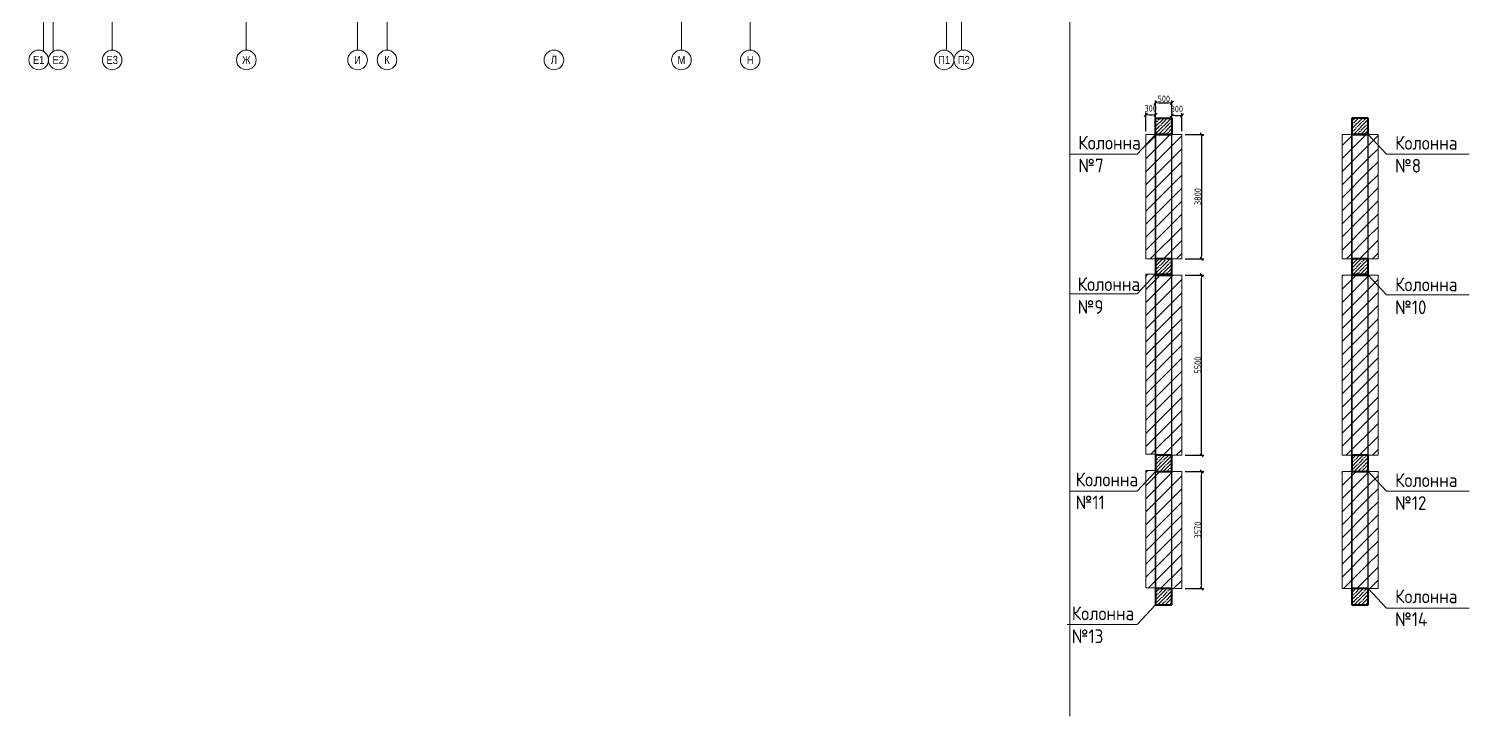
# Model space of a CAD drawing. Header units: millimetres. Extents: x -24360 to 609566, y -391049 to 148426.
# Drawn here: x 512162 to 556187, y -51381 to -30381 of the extents above; entities that cross this region are included whole.
import ezdxf
from ezdxf.enums import TextEntityAlignment as Align

# ---------------------------------------------------------------- set-up
doc = ezdxf.new("R2010")
doc.units = ezdxf.units.MM
doc.linetypes.add('CENTER2', pattern=[28.575, 19.05, -3.175, 3.175, -3.175])
doc.linetypes.add('HIDDEN2', pattern=[4.7625, 3.175, -1.5875])
doc.layers.get('Defpoints').update_dxf_attribs({"color": 140})
for name, color, linetype, lineweight in [('АР_Колонны', 70, 'Continuous', 30), ('АР_Стены ЖБ', 7, 'Continuous', 30), ('АР_Штриховка', 8, 'Continuous', 0), ('основной', 250, 'Continuous', 15), ('осново', 7, 'Continuous', 30), ('Потолок штриховка', 200, 'Continuous', 15), ('Размеры', 7, 'Continuous', 15), ('Уголки', 1, 'Continuous', 30)]:
    doc.layers.add(name, color=color, linetype=linetype, lineweight=lineweight)
doc.layers.add('АР_Оси_РД_100', color=7, linetype='Continuous', lineweight=0, true_color=0x525252)
doc.layers.add('КР_Балки-0.5', color=60, linetype='Continuous', lineweight=50, plot=False)
doc.styles.add('style1', font='ARIALN.TTF')
doc.styles.add('ккк', font='isocpeur.ttf', dxfattribs={"width": 0.85, "oblique": 15})
doc.styles.add('СПДС', font='isocpeur.ttf', dxfattribs={"width": 0.9})
doc.dimstyles.new('Размера А3', dxfattribs={"dimtxt": 200, "dimasz": 100, "dimexe": 70, "dimexo": 100, "dimgap": 20, "dimtad": 1, "dimdec": 0, "dimrnd": 10, "dimzin": 0, "dimdsep": 46, "dimtxsty": 'СПДС', "dimblk": 'ARROWHEAD_6', "dimcen": 1, "dimclrd": 256, "dimclre": 256, "dimclrt": 256, "dimazin": 0, "dimtfac": 1, "dimtdec": 0, "dimtmove": 2, "dimatfit": 3, "dimfxl": 1, "dimtolj": 1, "dimtzin": 0, "dimarcsym": 0})
pattern_1 = [(45, (513250.58, -116557.25), (-112.2532, 112.2532), []), (45, (513362.83, -116557.25), (-112.2532, 112.2532), [198.4375, -39.6875, 0, -39.6875])]

# ---------------------------------------------------------------- blocks, each defined once
blk = doc.blocks.new('A-iden')
at = {"linetype": 'Continuous', "lineweight": 5}
blk.add_circle((0, -4), 3, dxfattribs=at)
at = {"color": 0, "linetype": 'Continuous', "lineweight": 20, "style": 'ккк', "width": 0.85}
blk.add_attdef('ID', text='', height=4, dxfattribs=at).set_placement((0.31, -3.85), align=Align.MIDDLE_CENTER)
blk = doc.blocks.new('ARROWHEAD_6')
at = {"color": 0, "linetype": 'Continuous'}
for p, q in [((0, 0), (-1, 0)), ((-0.5, -0.5), (0.5, 0.5))]:
    blk.add_line(p, q, dxfattribs=at)
blk = doc.blocks.new('*D1084')
at = {"layer": 'Defpoints', "color": 0, "lineweight": 15, "transparency": 16777216}
for p in [(547401, -43907), (548010, -43907), (547401, -47482)]:
    blk.add_point(p, dxfattribs=at)
at = {"layer": 'Размеры', "lineweight": -2, "transparency": 16777216}
for p, q in [((547501, -43907), (548080, -43907)), ((548010, -47382), (548010, -44007)), ((547501, -47482), (548080, -47482))]:
    blk.add_line(p, q, dxfattribs=at)
at = {"layer": 'Размеры', "lineweight": -2, "transparency": 16777216, "xscale": 100, "yscale": 100, "zscale": 100}
for p, rotation in [((548010, -43907), 90), ((548010, -47482), 270)]:
    blk.add_blockref('ARROWHEAD_6', p, dxfattribs=dict(at, rotation=rotation))
at = {"layer": 'Размеры', "transparency": 16777216, "insert": (547890, -45695), "char_height": 200, "attachment_point": 5, "rotation": 90, "style": 'СПДС'}
blk.add_mtext('\\A1;3570', dxfattribs=at)
blk = doc.blocks.new('*D1085')
at = {"layer": 'Defpoints', "color": 0, "lineweight": 15, "transparency": 16777216}
for p in [(547401, -37907), (548010, -37907), (547401, -43407)]:
    blk.add_point(p, dxfattribs=at)
at = {"layer": 'Размеры', "lineweight": -2, "transparency": 16777216}
for p, q in [((547501, -37907), (548080, -37907)), ((548010, -43307), (548010, -38007)), ((547501, -43407), (548080, -43407))]:
    blk.add_line(p, q, dxfattribs=at)
at = {"layer": 'Размеры', "lineweight": -2, "transparency": 16777216, "xscale": 100, "yscale": 100, "zscale": 100}
for p, rotation in [((548010, -37907), 90), ((548010, -43407), 270)]:
    blk.add_blockref('ARROWHEAD_6', p, dxfattribs=dict(at, rotation=rotation))
at = {"layer": 'Размеры', "transparency": 16777216, "insert": (547890, -40657), "char_height": 200, "attachment_point": 5, "rotation": 90, "style": 'СПДС'}
blk.add_mtext('\\A1;5500', dxfattribs=at)
blk = doc.blocks.new('*D1086')
at = {"layer": 'Defpoints', "color": 0, "lineweight": 15, "transparency": 16777216}
for p in [(547401, -33607), (547401, -37407), (548010, -37407)]:
    blk.add_point(p, dxfattribs=at)
at = {"layer": 'Размеры', "lineweight": -2, "transparency": 16777216}
for p, q in [((547501, -33607), (548080, -33607)), ((548010, -33707), (548010, -37307)), ((547501, -37407), (548080, -37407))]:
    blk.add_line(p, q, dxfattribs=at)
at = {"layer": 'Размеры', "lineweight": -2, "transparency": 16777216, "xscale": 100, "yscale": 100, "zscale": 100}
for p, rotation in [((548010, -33607), 90), ((548010, -37407), 270)]:
    blk.add_blockref('ARROWHEAD_6', p, dxfattribs=dict(at, rotation=rotation))
at = {"layer": 'Размеры', "transparency": 16777216, "insert": (547890, -35507), "char_height": 200, "attachment_point": 5, "rotation": 90, "style": 'СПДС'}
blk.add_mtext('\\A1;3800', dxfattribs=at)
blk = doc.blocks.new('*D1087')
at = {"layer": 'Defpoints', "color": 0, "lineweight": 15, "transparency": 16777216}
for p in [(546601, -33010), (546301, -33607), (546601, -33607)]:
    blk.add_point(p, dxfattribs=at)
at = {"layer": 'Размеры', "lineweight": -2, "transparency": 16777216}
for p, q in [((546301, -33507), (546301, -32940)), ((546401, -33010), (546501, -33010)), ((546601, -33507), (546601, -32940))]:
    blk.add_line(p, q, dxfattribs=at)
at = {"layer": 'Размеры', "lineweight": -2, "transparency": 16777216, "xscale": 100, "yscale": 100, "zscale": 100, "rotation": 180}
blk.add_blockref('ARROWHEAD_6', (546301, -33010), dxfattribs=at)
at = {"layer": 'Размеры', "lineweight": -2, "transparency": 16777216, "xscale": 100, "yscale": 100, "zscale": 100}
blk.add_blockref('ARROWHEAD_6', (546601, -33010), dxfattribs=at)
at = {"layer": 'Размеры', "transparency": 16777216, "insert": (546451, -32810), "char_height": 200, "attachment_point": 5, "style": 'СПДС'}
blk.add_mtext('\\A1;300', dxfattribs=at)
blk = doc.blocks.new('*D1088')
at = {"layer": 'Defpoints', "color": 0, "lineweight": 15, "transparency": 16777216}
for p in [(547101, -32640), (546601, -33107), (547101, -33107)]:
    blk.add_point(p, dxfattribs=at)
at = {"layer": 'Размеры', "lineweight": -2, "transparency": 16777216}
for p, q in [((546601, -33007), (546601, -32570)), ((547101, -33007), (547101, -32570)), ((546701, -32640), (547001, -32640))]:
    blk.add_line(p, q, dxfattribs=at)
at = {"layer": 'Размеры', "lineweight": -2, "transparency": 16777216, "xscale": 100, "yscale": 100, "zscale": 100, "rotation": 180}
blk.add_blockref('ARROWHEAD_6', (546601, -32640), dxfattribs=at)
at = {"layer": 'Размеры', "lineweight": -2, "transparency": 16777216, "xscale": 100, "yscale": 100, "zscale": 100}
blk.add_blockref('ARROWHEAD_6', (547101, -32640), dxfattribs=at)
at = {"layer": 'Размеры', "transparency": 16777216, "insert": (546851, -32520), "char_height": 200, "attachment_point": 5, "style": 'СПДС'}
blk.add_mtext('\\A1;500', dxfattribs=at)
blk = doc.blocks.new('*D1089')
at = {"layer": 'Defpoints', "color": 0, "lineweight": 15, "transparency": 16777216}
for p in [(547401, -33030), (547101, -33607), (547401, -33607)]:
    blk.add_point(p, dxfattribs=at)
at = {"layer": 'Размеры', "lineweight": -2, "transparency": 16777216}
for p, q in [((547101, -33507), (547101, -32960)), ((547401, -33507), (547401, -32960)), ((547201, -33030), (547301, -33030))]:
    blk.add_line(p, q, dxfattribs=at)
at = {"layer": 'Размеры', "lineweight": -2, "transparency": 16777216, "xscale": 100, "yscale": 100, "zscale": 100, "rotation": 180}
blk.add_blockref('ARROWHEAD_6', (547101, -33030), dxfattribs=at)
at = {"layer": 'Размеры', "lineweight": -2, "transparency": 16777216, "xscale": 100, "yscale": 100, "zscale": 100}
blk.add_blockref('ARROWHEAD_6', (547401, -33030), dxfattribs=at)
at = {"layer": 'Размеры', "transparency": 16777216, "insert": (547251, -32830), "char_height": 200, "attachment_point": 5, "style": 'СПДС'}
blk.add_mtext('\\A1;300', dxfattribs=at)

msp = doc.modelspace()

# ---------------------------------------------------------------- hatches: boundary and pattern name
h = msp.add_hatch()
h.set_pattern_fill('ANSI31', color=3, scale=89)
h.paths.add_polyline_path([(546600.575, -33607.25), (546300.575, -33607.25), (546300.575, -37407.25), (546600.575, -37407.25)])
h.paths.add_polyline_path([(547100.575, -33607.25), (546600.575, -33607.25), (546600.575, -37407.25), (547100.575, -37407.25)])
h.paths.add_polyline_path([(547400.575, -33607.25), (547100.575, -33607.25), (547100.575, -37407.25), (547400.575, -37407.25)])
h.paths.add_polyline_path([(546600.575, -37880.332), (546300.575, -37880.332), (546300.575, -43380.332), (546600.575, -43380.332)])
h.paths.add_polyline_path([(547100.575, -37907.25), (546600.575, -37907.25), (546600.575, -43407.25), (547100.575, -43407.25)])
h.paths.add_polyline_path([(547400.575, -37907.25), (547100.575, -37907.25), (547100.575, -43407.25), (547400.575, -43407.25)])
h.paths.add_polyline_path([(546600.575, -43880.332), (546300.575, -43880.332), (546300.575, -47455.332), (546600.575, -47455.332)])
h.paths.add_polyline_path([(547100.575, -43907.25), (546600.575, -43907.25), (546600.575, -47482.25), (547100.575, -47482.25)])
h.paths.add_polyline_path([(547400.575, -43907.25), (547100.575, -43907.25), (547100.575, -47482.25), (547400.575, -47482.25)])
h.paths.add_polyline_path([(552600.576, -43907.25), (552300.575, -43907.25), (552300.575, -47482.25), (552600.576, -47482.25)])
h.paths.add_polyline_path([(553100.575, -43907.25), (552600.576, -43907.25), (552600.576, -47482.25), (553100.575, -47482.25)])
h.paths.add_polyline_path([(553400.576, -43907.25), (553100.576, -43907.25), (553100.576, -47482.25), (553400.576, -47482.25)])
h.paths.add_polyline_path([(552600.576, -37907.25), (552300.576, -37907.25), (552300.576, -43407.25), (552600.576, -43407.25)])
h.paths.add_polyline_path([(553100.576, -37907.25), (552600.576, -37907.25), (552600.576, -43407.25), (553100.576, -43407.25)])
h.paths.add_polyline_path([(553400.576, -37907.25), (553100.576, -37907.25), (553100.576, -43407.25), (553400.576, -43407.25)])
h.paths.add_polyline_path([(552600.576, -33607.25), (552300.576, -33607.25), (552300.576, -37407.25), (552600.576, -37407.25)])
h.paths.add_polyline_path([(553100.572, -33607.25), (552600.576, -33607.25), (552600.576, -37407.25), (553100.572, -37407.25)])
h.paths.add_polyline_path([(553400.576, -33607.25), (553100.576, -33607.25), (553100.576, -37407.25), (553400.576, -37407.25)])
at = {"layer": 'АР_Штриховка', "linetype": 'Continuous', "lineweight": 5, "true_color": 0x000000}
h = msp.add_hatch(dxfattribs=at)
h.set_pattern_fill('ANSI35', color=18, scale=25, style=0)
h.set_pattern_definition(pattern_1)
h.paths.add_polyline_path([(547100.575, -33107.25), (547100.575, -33607.25), (546600.575, -33607.25), (546600.575, -33107.25)], flags=0)
h = msp.add_hatch(dxfattribs=at)
h.set_pattern_fill('ANSI35', color=18, scale=25, style=0)
h.set_pattern_definition(pattern_1)
h.paths.add_polyline_path([(552600.576, -33607.25), (553100.576, -33607.25), (553100.576, -33107.25), (552600.576, -33107.25)], flags=0)
h = msp.add_hatch(dxfattribs=at)
h.set_pattern_fill('ANSI35', color=18, scale=25, style=0)
h.set_pattern_definition(pattern_1)
h.paths.add_polyline_path([(546600.575, -37907.25), (547100.575, -37907.25), (547100.575, -37407.25), (546600.575, -37407.25)], flags=0)
h = msp.add_hatch(dxfattribs=at)
h.set_pattern_fill('ANSI35', color=18, scale=25, style=0)
h.set_pattern_definition(pattern_1)
h.paths.add_polyline_path([(552600.576, -37907.25), (553100.576, -37907.25), (553100.576, -37407.25), (552600.576, -37407.25)], flags=0)
h = msp.add_hatch(dxfattribs=at)
h.set_pattern_fill('ANSI35', color=18, scale=25, style=0)
h.set_pattern_definition(pattern_1)
h.paths.add_polyline_path([(546600.575, -43907.25), (547100.575, -43907.25), (547100.575, -43407.25), (546600.575, -43407.25)], flags=0)
h = msp.add_hatch(dxfattribs=at)
h.set_pattern_fill('ANSI35', color=18, scale=25, style=0)
h.set_pattern_definition(pattern_1)
h.paths.add_polyline_path([(552600.576, -43907.25), (553100.576, -43907.25), (553100.576, -43407.25), (552600.576, -43407.25)], flags=0)
h = msp.add_hatch(dxfattribs=at)
h.set_pattern_fill('ANSI35', color=18, scale=25, style=0)
h.set_pattern_definition([(45, (507250.58, -120632.25), (-112.2532, 112.2532), []), (45, (507362.83, -120632.25), (-112.2532, 112.2532), [198.4375, -39.6875, 0, -39.6875])])
h.paths.add_polyline_path([(546600.575, -47982.25), (547100.575, -47982.25), (547100.575, -47482.25), (546600.575, -47482.25)], flags=0)
h = msp.add_hatch(dxfattribs=at)
h.set_pattern_fill('ANSI35', color=18, scale=25, style=0)
h.set_pattern_definition([(45, (513250.58, -120632.25), (-112.2532, 112.2532), []), (45, (513362.83, -120632.25), (-112.2532, 112.2532), [198.4375, -39.6875, 0, -39.6875])])
h.paths.add_polyline_path([(552600.576, -47982.25), (553100.576, -47982.25), (553100.576, -47482.25), (552600.576, -47482.25)], flags=0)

# ---------------------------------------------------------------- linework, layer by layer
at = {"layer": 'АР_Колонны', "color": 18, "linetype": 'HIDDEN2', "lineweight": 25, "true_color": 0x000000}
for p, q in [((546600.575, -33107.25), (547100.575, -33107.25)), ((546600.575, -33607.25), (546600.575, -33107.25)), ((547100.575, -33107.25), (547100.575, -33607.25)), ((552600.576, -33107.25), (553100.576, -33107.25)), ((552600.576, -33607.25), (552600.576, -33107.25)), ((553100.576, -33107.25), (553100.576, -33607.25)), ((547100.575, -33607.25), (546600.575, -33607.25)), ((553100.576, -33607.25), (552600.576, -33607.25)), ((546600.575, -37407.25), (547100.575, -37407.25)), ((546600.575, -37907.25), (546600.575, -37407.25)), ((547100.575, -37407.25), (547100.575, -37907.25)), ((552600.576, -37407.25), (553100.576, -37407.25)), ((552600.576, -37907.25), (552600.576, -37407.25)), ((553100.576, -37407.25), (553100.576, -37907.25)), ((547100.575, -37907.25), (546600.575, -37907.25)), ((553100.576, -37907.25), (552600.576, -37907.25)), ((546600.575, -43407.25), (547100.575, -43407.25)), ((546600.575, -43907.25), (546600.575, -43407.25)), ((547100.575, -43407.25), (547100.575, -43907.25)), ((552600.576, -43407.25), (553100.576, -43407.25)), ((552600.576, -43907.25), (552600.576, -43407.25)), ((553100.576, -43407.25), (553100.576, -43907.25)), ((547100.575, -43907.25), (546600.575, -43907.25)), ((553100.576, -43907.25), (552600.576, -43907.25)), ((546600.575, -47482.25), (547100.575, -47482.25)), ((546600.575, -47982.25), (546600.575, -47482.25)), ((547100.575, -47482.25), (547100.575, -47982.25)), ((552600.576, -47482.25), (553100.576, -47482.25)), ((552600.576, -47982.25), (552600.576, -47482.25)), ((553100.576, -47482.25), (553100.576, -47982.25)), ((547100.575, -47982.25), (546600.575, -47982.25)), ((553100.576, -47982.25), (552600.576, -47982.25))]:
    msp.add_line(p, q, dxfattribs=at)
at = {"layer": 'АР_Колонны', "color": 18, "linetype": 'Continuous', "lineweight": 30, "true_color": 0x000000}
for p, q in [((546600.575, -33107.25), (546600.575, -33607.25)), ((547100.575, -33107.25), (546600.575, -33107.25)), ((547100.575, -33607.25), (547100.575, -33107.25)), ((553100.576, -33107.25), (552600.576, -33107.25)), ((552600.576, -33107.25), (552600.576, -33607.25)), ((553100.576, -33607.25), (553100.576, -33107.25)), ((546600.575, -33607.25), (547100.575, -33607.25)), ((552600.576, -33607.25), (553100.576, -33607.25)), ((547100.575, -37407.25), (546600.575, -37407.25)), ((546600.575, -37407.25), (546600.575, -37907.25)), ((547100.575, -37907.25), (547100.575, -37407.25)), ((553100.576, -37407.25), (552600.576, -37407.25)), ((552600.576, -37407.25), (552600.576, -37907.25)), ((553100.576, -37907.25), (553100.576, -37407.25)), ((546600.575, -37907.25), (547100.575, -37907.25)), ((552600.576, -37907.25), (553100.576, -37907.25)), ((547100.575, -43407.25), (546600.575, -43407.25)), ((546600.575, -43407.25), (546600.575, -43907.25)), ((547100.575, -43907.25), (547100.575, -43407.25)), ((553100.576, -43407.25), (552600.576, -43407.25)), ((552600.576, -43407.25), (552600.576, -43907.25)), ((553100.576, -43907.25), (553100.576, -43407.25)), ((546600.575, -43907.25), (547100.575, -43907.25)), ((552600.576, -43907.25), (553100.576, -43907.25)), ((547100.575, -47482.25), (546600.575, -47482.25)), ((546600.575, -47482.25), (546600.575, -47982.25)), ((547100.575, -47982.25), (547100.575, -47482.25)), ((553100.576, -47482.25), (552600.576, -47482.25)), ((552600.576, -47482.25), (552600.576, -47982.25)), ((553100.576, -47982.25), (553100.576, -47482.25)), ((546600.575, -47982.25), (547100.575, -47982.25)), ((552600.576, -47982.25), (553100.576, -47982.25))]:
    msp.add_line(p, q, dxfattribs=at)
at = {"layer": 'АР_Оси_РД_100', "linetype": 'CENTER2'}
for p, q in [((514710.576, -31032.25), (514710.576, 11171.429)), ((518810.576, -31032.25), (518810.576, 11171.429)), ((522210.576, -31032.25), (522210.576, 11171.429)), ((532110.576, -31032.25), (532110.576, -3577.25)), ((534210.576, -31032.25), (534210.576, -3577.25))]:
    msp.add_line(p, q, dxfattribs=at)
for points in [[(512610.576, 11131.236), (512610.576, -31071.342)], [(512910.576, -31073.561), (512910.576, 11131.236)], [(523110.576, -31032.25), (523110.576, 11171.429)], [(540210.576, 11163.148), (540210.576, -31040.707)], [(540670.576, -31040.355), (540670.576, 11163.148)], [(528210.576, -31032.249), (528210.576, -31032.25)]]:
    msp.add_lwpolyline(points, dxfattribs=at)
at = {"layer": 'АР_Стены ЖБ', "color": 18, "linetype": 'Continuous', "lineweight": 40, "true_color": 0x000000}
for p, q in [((546600.575, -33607.25), (546600.575, -33107.25)), ((546600.575, -33107.25), (547100.575, -33107.25)), ((547100.575, -33107.25), (547100.575, -33607.25)), ((553100.576, -33107.25), (552600.576, -33107.25)), ((552600.576, -33107.25), (552600.576, -33607.25)), ((553100.576, -33607.25), (553100.576, -33107.25)), ((547100.575, -33607.25), (546600.575, -33607.25)), ((552600.576, -33607.25), (553100.576, -33607.25)), ((547100.575, -37407.25), (546600.575, -37407.25)), ((546600.575, -37407.25), (546600.575, -37907.25)), ((547100.575, -37907.25), (547100.575, -37407.25)), ((553100.576, -37407.25), (552600.576, -37407.25)), ((552600.576, -37407.25), (552600.576, -37907.25)), ((553100.576, -37907.25), (553100.576, -37407.25)), ((546600.575, -37907.25), (547100.575, -37907.25)), ((552600.576, -37907.25), (553100.576, -37907.25)), ((547100.575, -43407.25), (546600.575, -43407.25)), ((546600.575, -43407.25), (546600.575, -43907.25)), ((547100.575, -43907.25), (547100.575, -43407.25)), ((553100.576, -43407.25), (552600.576, -43407.25)), ((552600.576, -43407.25), (552600.576, -43907.25)), ((553100.576, -43907.25), (553100.576, -43407.25)), ((546600.575, -43907.25), (547100.575, -43907.25)), ((552600.576, -43907.25), (553100.576, -43907.25)), ((547100.575, -47482.25), (546600.575, -47482.25)), ((546600.575, -47482.25), (546600.575, -47982.25)), ((547100.575, -47982.25), (547100.575, -47482.25)), ((553100.576, -47482.25), (552600.576, -47482.25)), ((552600.576, -47482.25), (552600.576, -47982.25)), ((553100.576, -47982.25), (553100.576, -47482.25)), ((546600.575, -47982.25), (547100.575, -47982.25)), ((552600.576, -47982.25), (553100.576, -47982.25))]:
    msp.add_line(p, q, dxfattribs=at)
at = {"layer": 'КР_Балки-0.5', "color": 18, "ltscale": 200, "true_color": 0x000000}
for p, q in [((546600.575, -33607.25), (547100.575, -33607.25)), ((546600.575, -33607.25), (547100.575, -33607.25)), ((552600.572, -33607.25), (553100.572, -33607.25)), ((552600.572, -33607.25), (553100.572, -33607.25))]:
    msp.add_line(p, q, dxfattribs=at)
at = {"layer": 'основной', "lineweight": 15}
for points in [[(543980.253, -9681.171), (543980.253, -51381.171)], [(546600.575, -33607.25), (546039.974, -34207.248), (543980.253, -34207.248)], [(553100.572, -33607.246), (553661.173, -34207.244), (556187.01, -34207.244)], [(546600.575, -37880.332), (546039.974, -38480.331), (543980.253, -38480.331)], [(553100.576, -37907.246), (553661.177, -38507.244), (556187.01, -38507.244)], [(546600.575, -43907.25), (546039.974, -44507.248), (543980.253, -44507.248)], [(553100.576, -43907.246), (553661.177, -44507.244), (556187.01, -44507.244)], [(553100.576, -47482.246), (553661.177, -48082.244), (556187.01, -48082.244)], [(546600.575, -47982.25), (546039.974, -48582.248), (543900.145, -48582.248)]]:
    msp.add_lwpolyline(points, dxfattribs=at)
at = {"layer": 'осново', "color": 18, "true_color": 0x000000}
for points in [[(546600.575, -37407.25), (547100.575, -37407.25), (547100.575, -33607.25), (546600.575, -33607.25)], [(552600.576, -37407.25), (553100.572, -37407.25), (553100.572, -33607.25), (552600.576, -33607.25)], [(546600.575, -43407.25), (547100.575, -43407.25), (547100.575, -37880.332), (546600.575, -37880.332)], [(552600.576, -43407.25), (553100.576, -43407.25), (553100.576, -37880.332), (552600.576, -37880.332)], [(546600.575, -47482.25), (547100.575, -47482.25), (547100.575, -43907.25), (546600.575, -43907.25)], [(552600.576, -47482.25), (553100.576, -47482.25), (553100.576, -43907.25), (552600.576, -43907.25)]]:
    msp.add_lwpolyline(points, close=True, dxfattribs=at)
at = {"layer": 'Потолок штриховка', "color": 18, "true_color": 0x000000}
for points in [[(546300.575, -37407.25), (546600.575, -37407.25), (546600.575, -33607.25), (546300.575, -33607.25)], [(547100.575, -37407.25), (547400.575, -37407.25), (547400.575, -33607.25), (547100.575, -33607.25)], [(552300.576, -37407.25), (552600.576, -37407.25), (552600.576, -33607.25), (552300.576, -33607.25)], [(553100.576, -37407.25), (553400.576, -37407.25), (553400.576, -33607.25), (553100.576, -33607.25)], [(546300.575, -43380.332), (546600.575, -43380.332), (546600.575, -37880.332), (546300.575, -37880.332)], [(547100.575, -43407.25), (547400.575, -43407.25), (547400.575, -37907.25), (547100.575, -37907.25)], [(552300.576, -43407.25), (552600.576, -43407.25), (552600.576, -37907.25), (552300.576, -37907.25)], [(553100.576, -43407.25), (553400.576, -43407.25), (553400.576, -37907.25), (553100.576, -37907.25)], [(546300.575, -47455.332), (546600.575, -47455.332), (546600.575, -43880.332), (546300.575, -43880.332)], [(547100.575, -47482.25), (547400.575, -47482.25), (547400.575, -43907.25), (547100.575, -43907.25)], [(552300.575, -47482.25), (552600.576, -47482.25), (552600.576, -43907.25), (552300.575, -43907.25)], [(553100.575, -47482.25), (553400.576, -47482.25), (553400.576, -43907.25), (553100.575, -43907.25)]]:
    msp.add_lwpolyline(points, close=True, dxfattribs=at)
at = {"layer": 'Уголки'}
for points in [[(546600.575, -37407.25), (546600.575, -33607.25)], [(547100.575, -37434.168), (547100.575, -33634.168)], [(552600.575, -37434.168), (552600.575, -33634.168)], [(553100.575, -37434.168), (553100.575, -33634.168)], [(546600.575, -43380.332), (546600.575, -37907.25)], [(547100.575, -43407.25), (547100.575, -37934.168)], [(552600.576, -43407.25), (552600.576, -37934.168)], [(553100.576, -43407.25), (553100.576, -37934.168)], [(546600.575, -47455.332), (546600.575, -43907.25)], [(547100.575, -47482.25), (547100.575, -43934.168)], [(552600.576, -47482.25), (552600.576, -43934.168)], [(553100.576, -47482.25), (553100.576, -43934.168)]]:
    msp.add_lwpolyline(points, dxfattribs=at)

# ---------------------------------------------------------------- block references
at = {"layer": 'АР_Оси_РД_100', "color": 0}
ref = msp.add_blockref('A-iden', (512462.497, -30932.249), dxfattribs=dict(at, xscale=100, yscale=100, zscale=100))
ref.add_attrib('ID', 'Е1', dxfattribs={"layer": '0', "linetype": 'Continuous', "height": 250, "style": 'style1'}).set_placement((512462.497, -31332.249), align=Align.MIDDLE)
ref = msp.add_blockref('A-iden', (513062.497, -30932.249), dxfattribs=dict(at, xscale=100, yscale=100, zscale=100))
ref.add_attrib('ID', 'Е2', dxfattribs={"layer": '0', "linetype": 'Continuous', "height": 250, "style": 'style1'}).set_placement((513062.497, -31332.249), align=Align.MIDDLE)
ref = msp.add_blockref('A-iden', (514710.576, -30932.249), dxfattribs=dict(at, xscale=100, yscale=100, zscale=100))
ref.add_attrib('ID', 'Е3', dxfattribs={"layer": '0', "linetype": 'Continuous', "height": 250, "style": 'style1'}).set_placement((514710.576, -31332.249), align=Align.MIDDLE)
ref = msp.add_blockref('A-iden', (518810.576, -30932.249), dxfattribs=dict(at, xscale=100, yscale=100, zscale=100))
ref.add_attrib('ID', 'Ж', dxfattribs={"layer": '0', "linetype": 'Continuous', "height": 250, "style": 'style1'}).set_placement((518810.576, -31332.249), align=Align.MIDDLE)
ref = msp.add_blockref('A-iden', (522210.576, -30932.249), dxfattribs=dict(at, xscale=100, yscale=100, zscale=100))
ref.add_attrib('ID', 'И', dxfattribs={"layer": '0', "linetype": 'Continuous', "height": 250, "style": 'style1'}).set_placement((522210.576, -31332.249), align=Align.MIDDLE)
ref = msp.add_blockref('A-iden', (523109.842, -30932.249), dxfattribs=dict(at, xscale=100, yscale=100, zscale=100))
ref.add_attrib('ID', 'К', dxfattribs={"layer": '0', "linetype": 'Continuous', "height": 250, "style": 'style1'}).set_placement((523109.842, -31332.249), align=Align.MIDDLE)
ref = msp.add_blockref('A-iden', (528210.576, -30932.249), dxfattribs=dict(at, xscale=100, yscale=100, zscale=100))
ref.add_attrib('ID', 'Л', dxfattribs={"layer": '0', "linetype": 'Continuous', "height": 250, "style": 'style1'}).set_placement((528210.576, -31332.249), align=Align.MIDDLE)
ref = msp.add_blockref('A-iden', (532110.576, -30932.249), dxfattribs=dict(at, xscale=100, yscale=100, zscale=100))
ref.add_attrib('ID', 'М', dxfattribs={"layer": '0', "linetype": 'Continuous', "height": 250, "style": 'style1'}).set_placement((532110.576, -31332.249), align=Align.MIDDLE)
ref = msp.add_blockref('A-iden', (534210.576, -30932.249), dxfattribs=dict(at, xscale=100, yscale=100, zscale=100))
ref.add_attrib('ID', 'Н', dxfattribs={"layer": '0', "linetype": 'Continuous', "height": 250, "style": 'style1'}).set_placement((534210.576, -31332.249), align=Align.MIDDLE)
ref = msp.add_blockref('A-iden', (540139.842, -30932.249), dxfattribs=dict(at, xscale=100, yscale=100, zscale=100))
ref.add_attrib('ID', 'П1', dxfattribs={"layer": '0', "linetype": 'Continuous', "height": 250, "style": 'style1'}).set_placement((540139.842, -31332.249), align=Align.MIDDLE)
at = {"layer": 'АР_Оси_РД_100', "color": 1}
ref = msp.add_blockref('A-iden', (540739.842, -30932.249), dxfattribs=dict(at, xscale=100, yscale=100, zscale=100))
ref.add_attrib('ID', 'П2', dxfattribs={"layer": '0', "linetype": 'Continuous', "height": 250, "style": 'style1'}).set_placement((540739.842, -31332.249), align=Align.MIDDLE)

# ---------------------------------------------------------------- texts
at = {"layer": 'осново', "attachment_point": 1, "style": 'СПДС'}
for s, width, insert, char_height in [('Колонна №7', 1980.35097, (544240, -33650), 419.5659), ('Колонна №8', 2125.96112, (553921.194, -33655.039), 419.5659), ('Колонна №9', 1980.35097, (544220, -37970), 419.5659), ('Колонна №10', 2125.96112, (553921.194, -37979.996), 419.56588), ('Колонна №11', 1980.35097, (544160, -43940), 419.56588), ('Колонна №12', 2125.96112, (553921.194, -43959.996), 419.56588), ('Колонна №14', 2125.96112, (553921.194, -47509.996), 419.56588), ('Колонна №13', 1980.35097, (544040, -48030), 419.56588)]:
    msp.add_mtext_dynamic_manual_height_columns(s, width=width, gutter_width=1408.375, heights=[0], dxfattribs=dict(at, insert=insert, char_height=char_height))

# ---------------------------------------------------------------- dimensions: what is measured, and where the dimension line sits
at = {"layer": 'Размеры'}
for base, p1, p2, picture, middle in [((547100.575, -32640), (546600.575, -33107.25), (547100.575, -33107.25), '*D1088', (546850.575, -32520)), ((546600.575, -33010), (546300.575, -33607.25), (546600.575, -33607.25), '*D1087', (546450.575, -32810)), ((547400.575, -33030), (547100.575, -33607.25), (547400.575, -33607.25), '*D1089', (547250.575, -32830))]:
    dim = msp.add_linear_dim(base=base, p1=p1, p2=p2, dimstyle='Размера А3', dxfattribs=at)
    dim.commit()
    dim.dimension.update_dxf_attribs({"geometry": picture, "text_midpoint": middle})
for base, p1, p2, picture, middle in [((548010, -37407.25), (547400.575, -33607.25), (547400.575, -37407.25), '*D1086', (547890, -35507.25)), ((548010, -37907.25), (547400.575, -43407.25), (547400.575, -37907.25), '*D1085', (547890, -40657.25)), ((548010, -43907.25), (547400.575, -47482.25), (547400.575, -43907.25), '*D1084', (547890, -45694.75))]:
    dim = msp.add_linear_dim(base=base, p1=p1, p2=p2, angle=90, dimstyle='Размера А3', dxfattribs=at)
    dim.commit()
    dim.dimension.update_dxf_attribs({"geometry": picture, "text_midpoint": middle})

doc.saveas('drawing.dxf')
